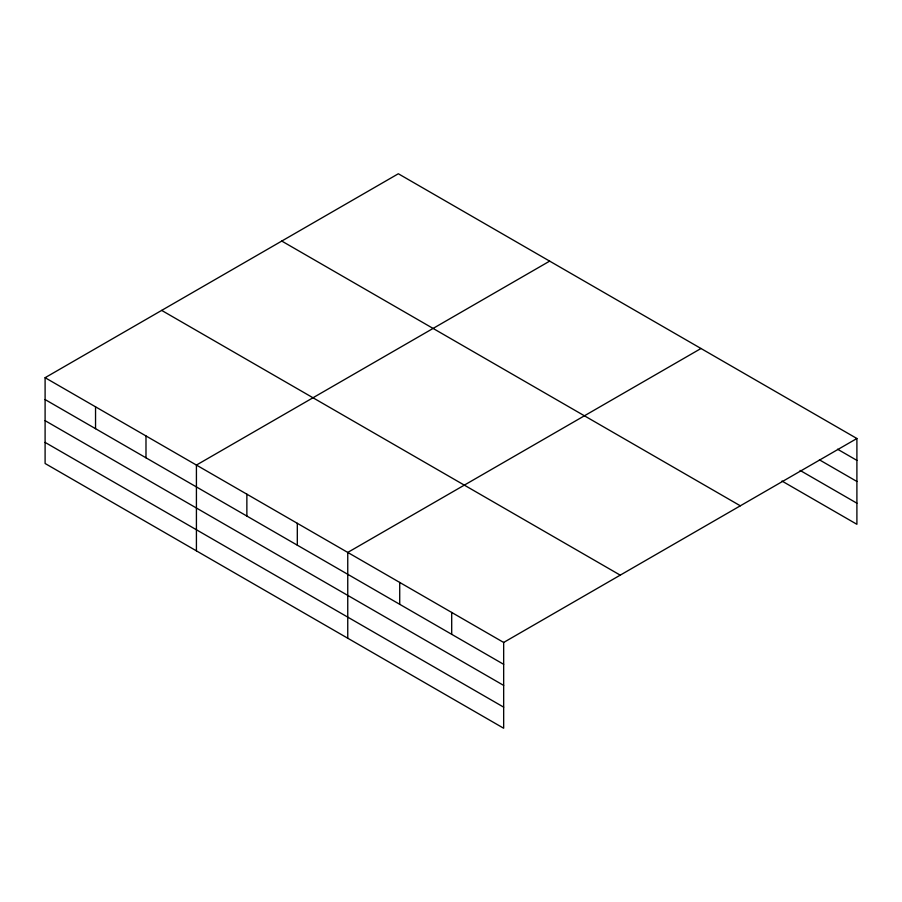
<?xml version="1.0" encoding="UTF-8"?>
<svg xmlns="http://www.w3.org/2000/svg" width="902" height="902" viewBox="0 0 902 902"><rect width="100%" height="100%" fill="white"/><g stroke="black" fill="none" stroke-linecap="round" stroke-linejoin="round"><path stroke-width="1.35" d="M781.966 481.037L856.9 524.299L856.9 438.507L398.334 173.759L45.1 377.701L45.1 463.493L503.666 728.241L503.666 642.449L45.1 377.701M549.656 261.129L196.422 465.071L196.422 550.851M700.989 348.499L347.755 552.43L347.755 638.221M503.666 642.449L856.9 438.507M837.563 449.219L856.9 460.381M819.433 459.84L856.9 481.476M800.097 470.416L856.9 503.203M281.762 241.06L740.328 505.808M161.672 310.401L620.238 575.149M45.1 399.563L503.666 664.323M45.1 420.659L503.666 685.407M45.1 442.397L503.666 707.145M451.699 612.447L451.699 634.309M399.721 582.444L399.721 604.306M297.31 523.307L297.31 545.18M246.866 494.183L246.866 516.057M145.989 435.948L145.989 457.81M95.544 406.825L95.544 428.687"/></g></svg>
